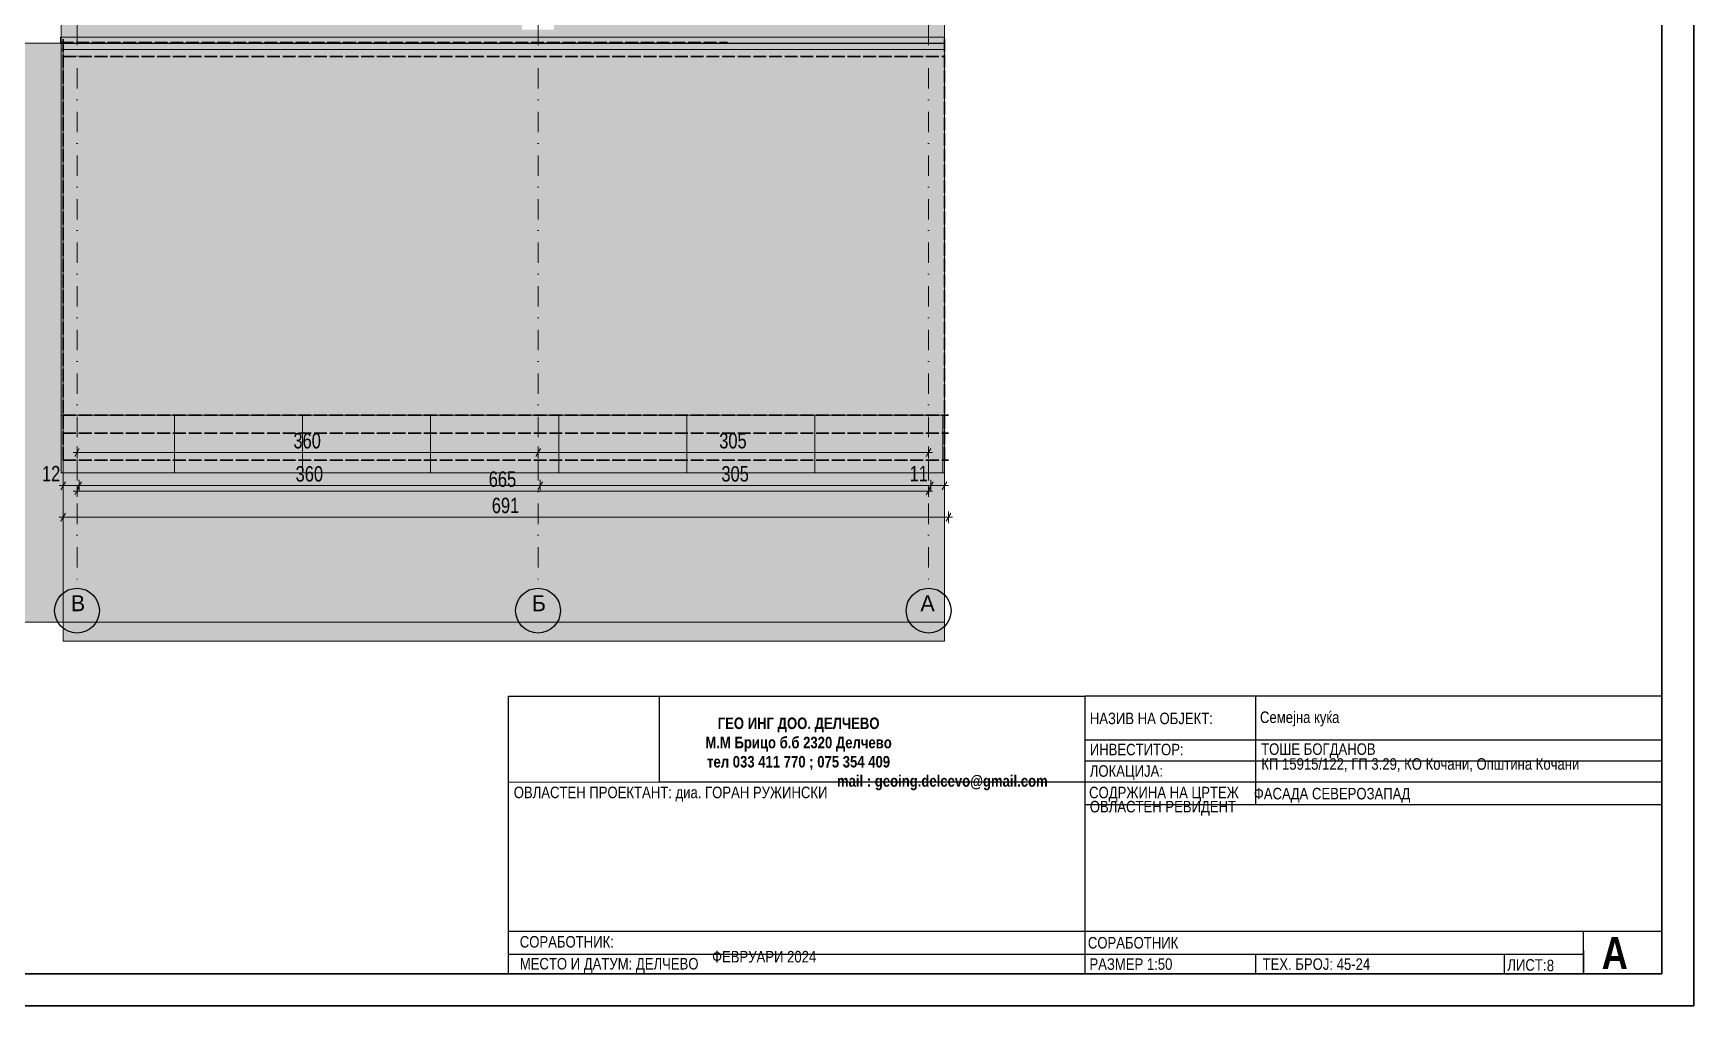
# Model space of a CAD drawing. Header units: millimetres. Extents: x -440 to 2671, y 0 to 297.
# Drawn here: x 2411.8 to 2671.1, y 0 to 151.8 of the extents above; entities that cross this region are included whole.
import ezdxf
from ezdxf.xclip import XClip

# ---------------------------------------------------------------- set-up
doc = ezdxf.new("R2010")
doc.units = ezdxf.units.MM
doc.header["$MEASUREMENT"] = 0
doc.header["$XCLIPFRAME"] = 0
doc.set_wipeout_variables(frame=1)
for name, pattern in [('- Осеви линии', [6.702778, 3.175, -1.763889, 0, -1.763889]), ('- Скирити линии', [2.45, 2, -0.45]), ('Wipeout_Contour', [1000, 0, -1000])]:
    doc.linetypes.add(name, pattern=pattern)
for name, color, linetype, lineweight, true_color in [('1', 7, 'Continuous', 13, 0x2b2b2b), ('4', 7, 'Continuous', 20, 0x3e3e3e), ('46', 7, 'Continuous', 35, 0x4e4e4e), ('65', 7, 'Continuous', 20, 0x4e4e4e), ('85', 7, 'Continuous', 20, 0x404040), ('87', 7, 'Continuous', 20, 0x6a6a6a), ('88', 7, 'Continuous', 20, 0x5e5e5e), ('89', 7, 'Continuous', 20, 0x111111)]:
    doc.layers.add(name, color=color, linetype=linetype, lineweight=lineweight, true_color=true_color)
for name, color, linetype, lineweight in [('129', 255, 'Continuous', 0), ('41', 7, 'Continuous', 35), ('7', 7, 'Continuous', 25)]:
    doc.layers.add(name, color=color, linetype=linetype, lineweight=lineweight)
doc.layers.add('RGB colored ARCHICAD elements', color=7, linetype='Continuous')
doc.styles.add('GENERATED_STYLE_4', font='GOTHIC.TTF')
doc.styles.add('GENERATED_STYLE_5', font='GOTHICB.TTF')
doc.styles.add('GENERATED_STYLE_6', font='GOTHIC.TTF')
picture_1 = doc.add_image_def('image1.jpg', size_in_pixel=(1216, 687))

# ---------------------------------------------------------------- blocks, each defined once
blk = doc.blocks.new('Drawing_1_1', base_point=(246.71, 41.62))
at = {"color": 254, "linetype": 'Wipeout_Contour', "lineweight": 0, "ltscale": 1001.123103}
blk.add_wipeout([(234.97, 34.99), (258.44, 34.99), (258.44, 48.25), (234.97, 48.25)], dxfattribs=at)
at = {"layer": '1', "color": 250, "lineweight": 13, "true_color": 0x2b2b2b}
image = blk.add_image(picture_1, insert=(234.97, 34.99), size_in_units=(23.47, 13.26), dxfattribs=at)
image.set_boundary_path([(-0.5, -0.5), (1215.5, 686.5)])

msp = doc.modelspace()

# ---------------------------------------------------------------- hatches: boundary and pattern name
at = {"linetype": 'Continuous', "lineweight": 0, "true_color": 0xffffff}
for points in [[(2416.06, 151.17), (2416.06, 150.21), (2554.13, 150.21), (2554.13, 151.17)], [(2554.13, 150.25), (2386.57, 150.25), (2386.57, 59.89), (2554.13, 59.89)], [(2416.47, 149.25), (2416.47, 56.89), (2554.13, 56.89), (2554.13, 149.25)]]:
    msp.add_hatch(color=7, dxfattribs=at).paths.add_polyline_path(points)
at = {"layer": '1', "linetype": 'Continuous', "lineweight": 13, "true_color": 0x2a2a2a}
msp.add_hatch(color=250, dxfattribs=at).paths.add_polyline_path([(2416.13, 150.21), (2416.13, 149.25), (2554.13, 149.25), (2554.13, 150.21)])
at = {"layer": '89', "linetype": 'Continuous', "lineweight": 20, "true_color": 0x222222}
h = msp.add_hatch(dxfattribs=at)
h.set_pattern_fill('GRID_100X100_0001', color=250, style=0, pattern_type=2)
h.set_pattern_definition([(180, (2513.844, 155.172), (0, 20), []), (90, (2513.844, 155.172), (20, 0), [])])
h.paths.add_polyline_path([(2554.13, 92.17), (2416.13, 92.17), (2416.13, 83.17), (2554.13, 83.17)])
at = {"layer": 'RGB colored ARCHICAD elements', "linetype": 'Continuous', "lineweight": 0, "true_color": 0xf2eee3}
for points in [[(2416.13, 155.17), (2416.13, 92.17), (2421.13, 92.17), (2421.13, 155.17)], [(2421.13, 155.17), (2421.13, 148.17), (2488.13, 148.17), (2488.13, 155.17)], [(2493.13, 148.17), (2549.13, 148.17), (2549.13, 155.17), (2493.13, 155.17)], [(2549.13, 155.17), (2549.13, 92.17), (2554.13, 92.17), (2554.13, 155.17)], [(2488.13, 152.37), (2488.13, 92.17), (2493.13, 92.17), (2493.13, 152.37)], [(2421.13, 148.17), (2421.13, 92.17), (2488.13, 92.17), (2488.13, 148.17)], [(2493.13, 92.17), (2549.13, 92.17), (2549.13, 148.17), (2493.13, 148.17)]]:
    msp.add_hatch(color=7, dxfattribs=at).paths.add_polyline_path(points)
at = {"layer": 'RGB colored ARCHICAD elements', "linetype": 'Continuous', "lineweight": 0, "true_color": 0x7f7f7f}
msp.add_hatch(color=8, dxfattribs=at).paths.add_polyline_path([(2554.13, 92.17), (2416.13, 92.17), (2416.13, 83.17), (2554.13, 83.17)])

# ---------------------------------------------------------------- linework, layer by layer
at = {"layer": '1', "color": 250, "linetype": 'Continuous', "lineweight": 13, "true_color": 0x2a2a2a, "flags": 128}
for points in [[(2416.06, 151.17), (2554.13, 151.17), (2554.13, 150.21), (2416.06, 150.21)], [(2416.13, 150.21), (2554.13, 150.21), (2554.13, 149.25), (2416.13, 149.25)]]:
    msp.add_lwpolyline(points, close=True, dxfattribs=at)
at = {"layer": '129', "color": 255, "linetype": 'Continuous', "lineweight": 0, "flags": 128}
msp.add_lwpolyline([(2386.57, 150.25), (2554.13, 150.25), (2554.13, 59.89), (2386.57, 59.89)], dxfattribs=at)
msp.add_lwpolyline([(2416.47, 149.25), (2554.13, 149.25), (2554.13, 56.89), (2416.47, 56.89)], close=True, dxfattribs=at)
at = {"layer": '4', "color": 250, "linetype": '- Осеви линии', "lineweight": 20, "true_color": 0x2a2a2a}
for p, q in [((2418.63, 255.17), (2418.63, 85.17)), ((2490.63, 255.17), (2490.63, 85.17)), ((2551.63, 255.17), (2551.63, 85.17)), ((2418.63, 85.17), (2418.63, 65.17)), ((2490.63, 85.17), (2490.63, 65.17)), ((2551.63, 85.17), (2551.63, 65.17))]:
    msp.add_line(p, q, dxfattribs=at)
for p in [(2418.63, 85.17), (2418.63, 85.17), (2490.63, 85.17), (2490.63, 85.17), (2551.63, 85.17), (2551.63, 85.17)]:
    msp.add_point(p, dxfattribs=at)
at = {"layer": '41', "color": 250, "linetype": '- Скирити линии', "lineweight": 35, "true_color": 0x2a2a2a, "flags": 128}
for points in [[(2416.47, 85.17), (2416.47, 151.17)], [(2554.13, 85.21), (2554.13, 151.21)], [(2416.06, 150.34), (2520.21, 150.34)], [(2416.47, 148.17), (2554.13, 148.17)], [(2416.47, 92.17), (2554.75, 92.17)], [(2416.47, 89.37), (2554.75, 89.37)], [(2416.47, 85.17), (2554.75, 85.17)]]:
    msp.add_lwpolyline(points, dxfattribs=at)
at = {"layer": '7', "color": 7, "linetype": 'Continuous', "lineweight": 25}
for p, q in [((2666, 48.34), (2576.1, 48.34)), ((2576.1, 5), (2576.1, 48.34)), ((2576.1, 31.42), (2666, 31.42)), ((2602.66, 8.04), (2602.66, 5)), ((2641.54, 8.04), (2641.54, 5))]:
    msp.add_line(p, q, dxfattribs=at)
at = {"layer": '7', "color": 7, "linetype": 'Continuous', "lineweight": 25, "flags": 128}
for points in [[(2486, 48.34), (2576.1, 48.34)], [(2486, 5), (2486, 48.34), (2576.1, 48.34)], [(2602.66, 48.34), (2602.66, 31.42)], [(2576.1, 41.53), (2666, 41.53)], [(2576.1, 38.23), (2666, 38.23)], [(2486, 34.93), (2576.1, 34.93)], [(2576.1, 34.93), (2666, 34.93)], [(2486, 11.64), (2666, 11.64)], [(2653.93, 8.64), (2653.93, 5), (2653.93, 11.64)], [(2486, 8.04), (2653.93, 8.04)], [(2486, 5), (2666, 5)]]:
    msp.add_lwpolyline(points, dxfattribs=at)
at = {"layer": '7', "color": 250, "linetype": 'Continuous', "lineweight": 25, "true_color": 0x2a2a2a}
for centre in [(2418.63, 61.67), (2490.63, 61.67), (2551.63, 61.67)]:
    msp.add_circle(centre, 3.5, dxfattribs=at)
at = {"layer": '85', "linetype": 'Continuous', "lineweight": 20}
for p, q in [((2418.02, 86.34), (2418.63, 86.34)), ((2418.99, 86.97), (2418.27, 85.72)), ((2418.63, 85.41), (2418.63, 87.28)), ((2418.63, 86.34), (2490.63, 86.34)), ((2490.99, 86.97), (2490.27, 85.72)), ((2490.63, 85.41), (2490.63, 87.28)), ((2490.63, 86.34), (2551.63, 86.34)), ((2551.27, 85.72), (2551.99, 86.97)), ((2551.63, 85.41), (2551.63, 87.28)), ((2551.63, 86.34), (2552.24, 86.34)), ((2415.86, 81.18), (2416.47, 81.18)), ((2416.83, 81.8), (2416.11, 80.55)), ((2416.47, 80.24), (2416.47, 82.11)), ((2416.47, 81.18), (2418.97, 81.18)), ((2418.99, 80.97), (2418.27, 79.72)), ((2419.33, 81.8), (2418.61, 80.55)), ((2418.63, 79.41), (2418.63, 81.28)), ((2418.97, 80.24), (2418.97, 82.11)), ((2418.97, 81.18), (2490.97, 81.18)), ((2491.33, 81.8), (2490.61, 80.55)), ((2490.97, 80.24), (2490.97, 82.11)), ((2490.97, 81.18), (2551.97, 81.18)), ((2551.27, 79.72), (2551.99, 80.97)), ((2552.33, 81.8), (2551.61, 80.55)), ((2551.63, 79.41), (2551.63, 81.28)), ((2551.97, 80.24), (2551.97, 82.11)), ((2551.97, 81.18), (2554.13, 81.18)), ((2553.77, 80.55), (2554.49, 81.8)), ((2554.13, 80.24), (2554.13, 82.11)), ((2554.13, 81.18), (2554.74, 81.18)), ((2418.02, 80.34), (2418.63, 80.34)), ((2418.63, 80.34), (2551.63, 80.34)), ((2551.63, 80.34), (2552.24, 80.34)), ((2415.86, 76.24), (2416.47, 76.24)), ((2416.83, 76.86), (2416.11, 75.61)), ((2416.47, 75.3), (2416.47, 77.17)), ((2416.47, 76.24), (2554.75, 76.24)), ((2554.39, 75.61), (2555.11, 76.86)), ((2554.75, 75.3), (2554.75, 77.17)), ((2554.75, 76.24), (2555.36, 76.24))]:
    msp.add_line(p, q, dxfattribs=at)
at = {"layer": '87', "color": 250, "linetype": 'Continuous', "lineweight": 20, "true_color": 0x2a2a2a}
for p, q in [((2421.13, 92.17), (2488.13, 92.17)), ((2493.13, 92.17), (2549.13, 92.17))]:
    msp.add_line(p, q, dxfattribs=at)
at = {"layer": '88', "color": 250, "linetype": 'Continuous', "lineweight": 20, "true_color": 0x2a2a2a}
for p, q in [((2416.13, 92.17), (2416.13, 155.17)), ((2554.13, 92.17), (2554.13, 155.17)), ((2416.13, 92.17), (2421.13, 92.17)), ((2488.13, 92.17), (2493.13, 92.17)), ((2549.13, 92.17), (2554.13, 92.17))]:
    msp.add_line(p, q, dxfattribs=at)
at = {"layer": '89', "color": 250, "linetype": 'Continuous', "lineweight": 20, "true_color": 0x222222}
for p, q in [((2416.13, 83.17), (2416.13, 92.17)), ((2554.13, 83.17), (2554.13, 92.17)), ((2416.13, 83.17), (2554.13, 83.17))]:
    msp.add_line(p, q, dxfattribs=at)

# ---------------------------------------------------------------- texts
at = {"layer": '1', "linetype": 'Continuous', "lineweight": 13, "style": 'GENERATED_STYLE_6'}
for s, insert, char_height, attachment_point in [('\\A1;{\\W0.800000x;\\pql;\\fCentury Gothic|b0|i0|c0|p34;360}', (2452.43, 86.96), 2.4, 7), ('\\A1;{\\W0.800000x;\\pql;\\fCentury Gothic|b0|i0|c0|p34;305}', (2518.93, 86.96), 2.4, 7), ('\\A1;{\\W0.800000x;\\pql;\\fCentury Gothic|b0|i0|c0|p34;12}', (2413.16, 81.86), 2.4, 7), ('\\A1;{\\W0.800000x;\\pql;\\fCentury Gothic|b0|i0|c0|p34;360}', (2452.77, 81.79), 2.4, 7), ('\\A1;{\\W0.800000x;\\pql;\\fCentury Gothic|b0|i0|c0|p34;665}', (2482.93, 80.96), 2.4, 7), ('\\A1;{\\W0.800000x;\\pql;\\fCentury Gothic|b0|i0|c0|p34;305}', (2519.27, 81.79), 2.4, 7), ('\\A1;{\\W0.800000x;\\pql;\\fCentury Gothic|b0|i0|c0|p34;11}', (2548.66, 81.86), 2.4, 7), ('\\A1;{\\W0.800000x;\\pql;\\fCentury Gothic|b0|i0|c0|p34;691}', (2483.41, 76.86), 2.4, 7), ('\\A1;{\\pql;\\pt0;\\fCentury Gothic|b0|i0|c0|p34;В}', (2417.67, 64.08), 2.5, 1), ('\\A1;{\\pql;\\pt0;\\fCentury Gothic|b0|i0|c0|p34;Б}', (2489.67, 64.08), 2.5, 1), ('\\A1;{\\pql;\\pt0;\\fCentury Gothic|b0|i0|c0|p34;А}', (2550.35, 64.08), 2.5, 1)]:
    msp.add_mtext(s, dxfattribs=dict(at, insert=insert, char_height=char_height, attachment_point=attachment_point))
at = {"layer": '41', "color": 7, "linetype": 'Continuous', "lineweight": 35, "char_height": 1.8, "attachment_point": 4, "style": 'GENERATED_STYLE_4'}
for s, insert in [('\\A1;{\\W0.850000x;\\pql;\\fCentury Gothic|b0|i0|c204|p34;НАЗИВ НА ОБЈЕКТ:}', (2576.8, 44.84)), ('\\A1;{\\W0.850000x;\\pql;\\fCentury Gothic|b0|i0|c204|p34;Семејна куќа}', (2603.38, 44.76)), ('\\A1;{\\W0.850000x;\\pql;\\fCentury Gothic|b0|i0|c204|p34;ИНВЕСТИТОР:}', (2576.8, 39.98)), ('\\A1;{\\W0.850000x;\\pql;\\fCentury Gothic|b0|i0|c204|p34;ТОШЕ БОГДАНОВ}', (2603.56, 39.8)), ('\\A1;{\\W0.850000x;\\pql;\\fCentury Gothic|b0|i0|c204|p34;ЛОКАЦИЈА:}', (2576.8, 36.38)), ('\\A1;{\\W0.850000x;\\pql;\\fCentury Gothic|b0|i0|c204|p34;КП 15915/12\\fCentury Gothic|b0|i0|c204|p34;2\\fCentury Gothic|b0|i0|c204|p34;, ГП 3.29, КО Кочани, Општина Кочани\\P\\pql;\\fCentury Gothic|b0|i0|c204|p34;}', (2603.59, 37.57)), ('\\A1;{\\W0.850000x;\\pql;\\fCentury Gothic|b0|i0|c204|p34;СОДРЖИНА НА ЦРТЕЖ}', (2576.69, 33.02)), ('\\A1;{\\W0.850000x;\\pql;\\fCentury Gothic|b0|i0|c204|p34;ОВЛАСТЕН РЕВИДЕНТ\\P\\pqc;\\fCentury Gothic|b0|i0|c204|p34;}', (2576.8, 30.82)), ('\\A1;{\\W0.850000x;\\pql;\\fCentury Gothic|b0|i0|c204|p34;СОРАБОТНИК:}', (2487.78, 9.97)), ('\\A1;{\\W0.850000x;\\pql;\\fCentury Gothic|b0|i0|c204|p34;СОРАБОТНИК}', (2576.5, 9.82)), ('\\A1;{\\W0.850000x;\\pql;\\fCentury Gothic|b0|i0|c204|p34;ФЕВРУАРИ 2024\\P\\pql;\\fCentury Gothic|b0|i0|c204|p34;}', (2517.81, 7.65)), ('\\A1;{\\W0.850000x;\\pql;\\fCentury Gothic|b0|i0|c204|p34;МЕСТО И ДАТУМ: ДЕЛЧЕВО}', (2487.78, 6.3)), ('\\A1;{\\W0.850000x;\\pql;\\fCentury Gothic|b0|i0|c204|p34;РАЗМЕР 1:50}', (2576.75, 6.49)), ('\\A1;{\\W0.850000x;\\pql;\\fCentury Gothic|b0|i0|c204|p34;ТЕХ. БРОЈ: \\fCentury Gothic|b0|i0|c204|p34;45-24}', (2603.78, 6.49)), ('\\A1;{\\W0.850000x;\\pql;\\fCentury Gothic|b0|i0|c204|p34;ЛИСТ: }', (2642.01, 6.36))]:
    msp.add_mtext(s, dxfattribs=dict(at, insert=insert))
at = {"layer": '46', "color": 7, "linetype": 'Continuous', "lineweight": 35}
for s, insert, char_height, attachment_point, style in [('\\A1;{\\W0.850000x;\\pqc;\\fCentury Gothic|b1|i0|c204|p34;ГЕО ИНГ ДОО. ДЕЛЧЕВО\\P\\pqc;\\fCentury Gothic|b1|i0|c204|p34;М.М Брицо б.б 2320 Делчево \\P\\pqc;\\fCentury Gothic|b1|i0|c204|p34;тел 033 411 770 ; 075 354 409 \\P\\pqc;\\fCentury Gothic|b1|i0|c204|p34;                                                                               \\fCentury Gothic|b1|i0|c204|p34;mail : geoing.delcevo@gmail.com\\P\\pqc;\\fCentury Gothic|b0|i0|c204|p34;\\H1.388889x;}', (2531.32, 39.31), 1.8, 5, 'GENERATED_STYLE_5'), ('\\A1;{\\W0.850000x;\\pql;\\fCentury Gothic|b0|i0|c204|p34;ФАСАДА \\fCentury Gothic|b0|i0|c204|p34;СЕВЕРОЗАПАД}', (2602.42, 32.85), 1.8, 4, 'GENERATED_STYLE_4'), ('\\A1;{\\W0.850000x;\\pql;\\fCentury Gothic|b1|i0|c204|p34;А}', (2656.74, 8.22), 5, 4, 'GENERATED_STYLE_5'), ('\\A1;{\\W0.850000x;\\pql;\\fCentury Gothic|b0|i0|c204|p34;8}', (2648.17, 6.28), 1.8, 4, 'GENERATED_STYLE_4')]:
    msp.add_mtext(s, dxfattribs=dict(at, insert=insert, char_height=char_height, attachment_point=attachment_point, style=style))

# ---------------------------------------------------------------- next in the draw order: block references
at = {"layer": '65', "color": 251, "linetype": 'Continuous', "lineweight": 20, "true_color": 0x4e4e4e}
ref = msp.add_blockref('Drawing_1_1', (2497.84, 41.62), dxfattribs=at)
XClip(ref).set_block_clipping_path([(234.9708717157, 34.9940413797), (258.441805883, 48.254347114)])

# ---------------------------------------------------------------- next in the draw order: linework, layer by layer
at = {"layer": '41', "color": 7, "linetype": 'Continuous', "lineweight": 35, "flags": 128}
for points in [[(2671.13, 297), (2251.13, 297), (2251.13, 0), (2671.13, 0)], [(2666.13, 292), (2276.13, 292), (2276.13, 5), (2666.13, 5)]]:
    msp.add_lwpolyline(points, close=True, dxfattribs=at)
at = {"layer": '7', "color": 7, "linetype": 'Continuous', "lineweight": 25, "flags": 128}
msp.add_lwpolyline([(2509.57, 48.34), (2509.57, 34.99)], dxfattribs=at)

# ---------------------------------------------------------------- next in the draw order: texts
at = {"layer": '41', "color": 7, "linetype": 'Continuous', "lineweight": 35, "insert": (2486.84, 33.04), "char_height": 1.8, "attachment_point": 4, "style": 'GENERATED_STYLE_4'}
msp.add_mtext('\\A1;{\\W0.850000x;\\pql;\\fCentury Gothic|b0|i0|c204|p34;ОВЛАСТЕН ПРОЕКТАНТ: диа. \\fCentury Gothic|b0|i0|c204|p34;ГОРАН РУЖИНСКИ}', dxfattribs=at)

doc.saveas('drawing.dxf')
